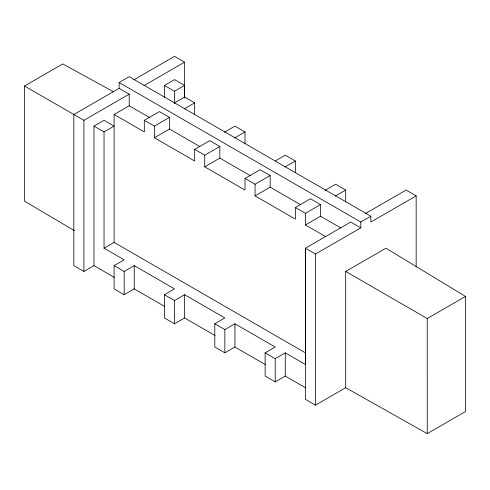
<?xml version="1.0" encoding="UTF-8"?>
<svg xmlns="http://www.w3.org/2000/svg" width="490" height="490" viewBox="0 0 490 490"><rect width="100%" height="100%" fill="white"/><g stroke="black" fill="none" stroke-linecap="round" stroke-linejoin="round"><path stroke-width="0.73" d="M416.163 266.872L416.163 195.884L370.857 222.037L370.857 216.225L129.213 76.71L119.144 82.528L119.144 88.341L73.837 114.495L73.837 265.635L83.906 271.448L83.906 120.307L129.213 94.154L129.213 105.779L149.566 117.533M83.906 271.448L93.97 265.641L93.97 126.126L104.039 120.307L114.109 126.126L104.039 131.939L93.97 126.126M104.039 131.939L104.039 248.197L124.178 259.822L114.115 265.635L114.109 288.886L124.178 294.698L134.248 288.892L164.615 306.428M124.178 294.698L124.178 271.448L134.248 265.635L174.52 288.892L164.45 294.704L164.45 317.955L174.52 323.768L184.589 317.955L184.589 294.704L174.52 300.517L164.45 294.704M169.485 117.404L154.387 126.126L154.387 137.751L169.485 129.029L169.485 117.404L159.415 111.591L144.317 120.307L144.317 131.939L114.109 114.495L114.109 242.385L305.546 352.91M184.589 98.055L184.589 62.181L174.52 56.368L133.807 79.87M219.826 146.467L204.728 155.189L204.728 166.814L219.826 158.092L219.826 146.467L209.763 140.655L194.659 149.377L194.659 161.002L154.387 137.751M270.174 175.536L255.07 184.252L255.07 195.878L270.174 187.162L270.174 175.536L260.104 169.718L245 178.44L245 190.065L204.728 166.814M320.515 204.6L305.411 213.315L305.411 224.947L320.515 216.225L320.515 204.6L310.446 198.787L295.341 207.503L295.341 219.134L255.07 195.878M119.144 82.528L360.787 222.037L360.787 227.85L350.718 222.037L305.411 248.197L305.411 399.338L315.48 405.15L315.48 254.01L305.411 248.197L305.411 364.456L285.272 352.831L275.209 358.643L265.139 352.831L265.139 376.087L275.209 381.9L285.272 376.087L305.631 387.835M345.683 387.713L345.683 271.448L385.961 248.197L465.5 296.444L465.5 411.545L427.243 433.632L345.683 387.713L315.48 405.15M74.462 230.686L24.5 201.114L24.5 86.013L62.763 63.927L113.564 91.808M143.876 85.683L184.589 62.181M114.109 114.495L129.213 105.779M164.45 97.614L164.45 85.431L174.52 79.619L184.589 85.431L184.589 97.669M164.45 85.431L174.52 91.244L184.589 85.431M174.085 103.127L184.589 97.057L194.659 102.869L194.659 114.495M184.154 108.939L194.659 102.869M224.426 132.19L234.931 126.126L245 131.939L245 143.564M234.496 138.002L245 131.939M104.039 248.197L114.109 242.385M275.423 160.873L285.272 155.189L295.341 161.002L295.341 172.627M284.837 167.066L295.341 161.002M325.109 190.322L335.619 184.252L345.683 190.065L345.683 201.69M335.178 196.135L345.683 190.065M365.387 213.573L406.1 190.065L416.163 195.884M360.787 222.037L370.857 216.225M315.48 254.01L360.787 227.85M265.304 364.554L234.931 347.018L224.861 352.831L214.798 347.018L214.798 323.768L224.861 317.955L184.589 294.704M214.798 323.768L224.861 329.58L234.931 323.768L275.209 347.018L265.139 352.831M345.683 271.448L427.237 318.531L465.5 296.444M119.144 88.341L129.213 94.154M169.485 129.029L199.859 146.565M219.826 158.092L250.2 175.628M270.174 187.162L300.542 204.691M320.515 216.225L340.869 227.979M144.317 120.307L154.387 126.126M194.659 149.377L204.728 155.189M245 178.44L255.07 184.252M295.341 207.503L305.411 213.315M305.411 224.947L325.764 236.695M24.5 86.013L83.906 120.307M114.115 265.635L124.178 271.448M93.97 265.641L114.329 277.389M184.589 317.955L214.963 335.491M427.237 318.531L427.243 433.632M285.272 352.831L285.272 376.087M275.209 358.643L275.209 381.9M234.931 323.768L234.931 347.018M224.861 329.58L224.861 352.831M174.52 91.244L174.52 103.482M174.52 300.517L174.52 323.768M134.248 265.635L134.248 288.892"/></g></svg>
